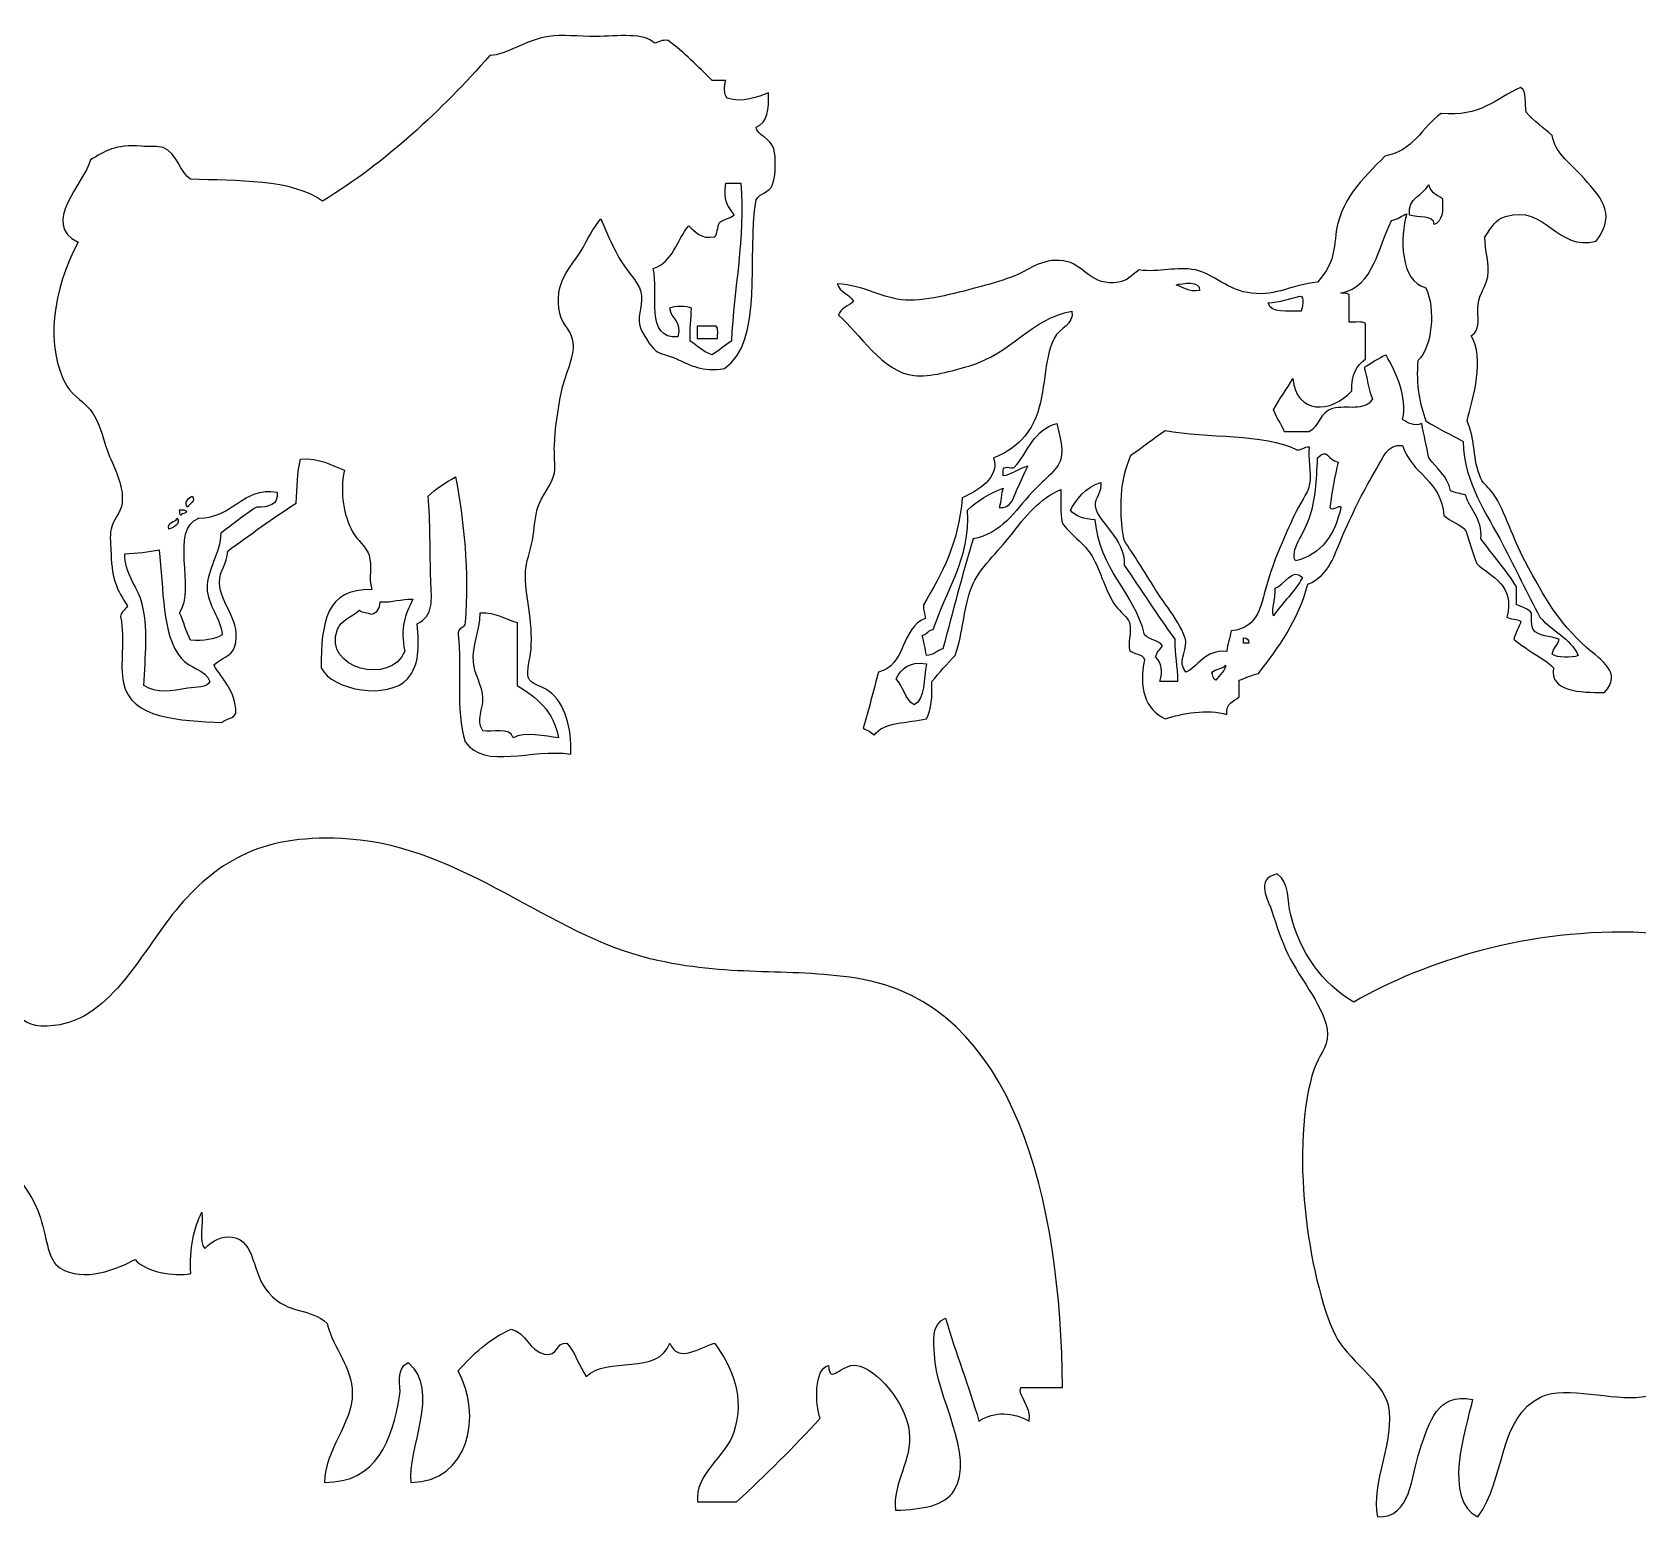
# Model space of a CAD drawing. Header units: centimetres. Extents: x -66 to 65, y -66 to 66.
# Drawn here: x 31.82 to 43.09, y 32.47 to 42.9 of the extents above; entities that cross this region are included whole.
import ezdxf

# ---------------------------------------------------------------- set-up
doc = ezdxf.new("R2010")
doc.units = ezdxf.units.CM
doc.header["$MEASUREMENT"] = 0
doc.layers.add('Layer 1', color=7, linetype='Continuous')

msp = doc.modelspace()

# ---------------------------------------------------------------- linework, layer by layer
at = {"layer": 'Layer 1'}
for points, knots in [([(36.6887, 42.55928), (36.67325, 42.52364), (36.67465, 42.4585), (36.6983, 42.43408), (36.6983, 42.43408), (36.80479, 42.39939), (36.91436, 42.44186), (36.98725, 42.4726), (36.98725, 42.4726), (36.99352, 42.35716), (36.98196, 42.25961), (36.90063, 42.2318), (36.90063, 42.2318), (36.90637, 42.17177), (37.00424, 42.15637), (37.02578, 42.07768), (37.02578, 42.07768), (37.04166, 42.01987), (37.03896, 41.88504), (37.01618, 41.82725), (37.01618, 41.82725), (36.99298, 41.76835), (36.93011, 41.7714), (36.90064, 41.72128), (36.90064, 41.72128), (36.83396, 41.31922), (36.95903, 40.72541), (36.67905, 40.53661), (36.67905, 40.53661), (36.5217, 40.51171), (36.44185, 40.55966), (36.34197, 40.60405), (36.34197, 40.60405), (36.28413, 40.62974), (36.22333, 40.64056), (36.19748, 40.66184), (36.19748, 40.66184), (36.16422, 40.68928), (36.09207, 40.79334), (36.08194, 40.84485), (36.08194, 40.84485), (36.06839, 40.91343), (36.11001, 40.99601), (36.09154, 41.07602), (36.09154, 41.07602), (36.07537, 41.14632), (35.98147, 41.23551), (35.93745, 41.31682), (35.93745, 41.31682), (35.88347, 41.41649), (35.84651, 41.50134), (35.8123, 41.58651), (35.8123, 41.58651), (35.7543, 41.52645), (35.71964, 41.4399), (35.66778, 41.35537), (35.66778, 41.35537), (35.59991, 41.24483), (35.47556, 41.13746), (35.52332, 40.92193), (35.52332, 40.92193), (35.54115, 40.84131), (35.61725, 40.7971), (35.61963, 40.70042), (35.61963, 40.70042), (35.62193, 40.60739), (35.55542, 40.48), (35.53295, 40.36331), (35.53295, 40.36331), (35.51017, 40.24486), (35.49017, 40.11492), (35.48485, 39.99731), (35.48485, 39.99731), (35.4821, 39.93688), (35.49342, 39.85629), (35.48485, 39.80467), (35.48485, 39.80467), (35.47051, 39.7191), (35.39852, 39.6528), (35.3692, 39.56387), (35.3692, 39.56387), (35.3492, 39.50312), (35.34515, 39.41226), (35.3307, 39.33273), (35.3307, 39.33273), (35.31689, 39.25658), (35.28517, 39.17292), (35.28255, 39.11119), (35.28255, 39.11119), (35.27572, 38.95032), (35.33806, 38.76948), (35.3211, 38.56218), (35.3211, 38.56218), (35.3161, 38.50101), (35.2884, 38.41335), (35.30181, 38.36956), (35.30181, 38.36956), (35.31784, 38.31723), (35.39158, 38.31466), (35.44627, 38.27323), (35.44627, 38.27323), (35.56253, 38.18523), (35.60587, 38.01833), (35.60039, 37.83019), (35.60039, 37.83019), (35.32289, 37.87438), (35.00031, 37.71724), (34.85876, 37.91687), (34.85876, 37.91687), (34.7897, 38.1419), (34.83648, 38.43826), (34.81061, 38.66813), (34.81061, 38.66813), (34.80389, 38.71983), (34.85831, 38.71036), (34.85876, 38.75481), (34.85876, 38.75481), (34.88789, 39.11041), (34.84984, 39.47625), (34.79134, 39.77576), (34.79134, 39.77576), (34.72162, 39.73636), (34.65439, 39.6944), (34.5987, 39.6409), (34.5987, 39.6409), (34.61746, 39.47387), (34.6096, 39.24154), (34.61799, 39.05339), (34.61799, 39.05339), (34.62434, 38.90988), (34.63934, 38.80026), (34.52166, 38.7452), (34.52166, 38.7452), (34.53751, 38.58148), (34.53769, 38.45297), (34.45422, 38.35991), (34.45422, 38.35991), (34.31886, 38.20902), (33.92886, 38.27556), (33.84742, 38.43693), (33.84742, 38.43693), (33.85044, 38.75417), (33.87957, 38.99361), (34.20381, 38.98597), (34.20381, 38.98597), (34.17841, 39.07413), (34.20826, 39.1489), (34.18455, 39.22677), (34.18455, 39.22677), (34.16624, 39.28678), (34.09949, 39.33319), (34.06895, 39.39049), (34.06895, 39.39049), (34.0095, 39.50199), (33.9773, 39.65785), (34.01116, 39.8239), (34.01116, 39.8239), (33.91565, 39.85681), (33.84236, 39.91195), (33.70292, 39.90095), (33.70292, 39.90095), (33.68138, 39.81014), (33.67961, 39.69958), (33.67403, 39.59276), (33.67403, 39.59276), (33.50806, 39.48589), (33.35015, 39.37088), (33.19246, 39.25565), (33.19246, 39.25565), (33.19214, 39.16059), (33.132, 39.12241), (33.13467, 39.03411), (33.13467, 39.03411), (33.13938, 38.8798), (33.29704, 38.76487), (33.24064, 38.58146), (33.24064, 38.58146), (33.2213, 38.51865), (33.14769, 38.50494), (33.09618, 38.45623), (33.09618, 38.45623), (33.15539, 38.35172), (33.24734, 38.27996), (33.25027, 38.11912), (33.25027, 38.11912), (33.23842, 38.07639), (33.17637, 38.08385), (33.15394, 38.0517), (33.15394, 38.0517), (32.85417, 38.06961), (32.51378, 38.07281), (32.46049, 38.33102), (32.46049, 38.33102), (32.43387, 38.45974), (32.47256, 38.62987), (32.4412, 38.79333), (32.4412, 38.79333), (32.44231, 38.83394), (32.47594, 38.84204), (32.4893, 38.8704), (32.4893, 38.8704), (32.41334, 38.98817), (32.38275, 39.04354), (32.37376, 39.2364), (32.37376, 39.2364), (32.37133, 39.28821), (32.36405, 39.36493), (32.37376, 39.40976), (32.37376, 39.40976), (32.3885, 39.47792), (32.44419, 39.52581), (32.45081, 39.59277), (32.45081, 39.59277), (32.46229, 39.70884), (32.40988, 39.81055), (32.36416, 39.92022), (32.36416, 39.92022), (32.32281, 40.01931), (32.30106, 40.13747), (32.24856, 40.2188), (32.24856, 40.2188), (32.19337, 40.30426), (32.1091, 40.33842), (32.06552, 40.41144), (32.06552, 40.41144), (31.90672, 40.67769), (31.96455, 41.09904), (32.14257, 41.42276), (32.14257, 41.42276), (31.87791, 41.55402), (32.18123, 41.83067), (32.22927, 42.00066), (32.22927, 42.00066), (32.33113, 42.06268), (32.40199, 42.11179), (32.58564, 42.09699), (32.58564, 42.09699), (32.63655, 42.09286), (32.70843, 42.0985), (32.73973, 42.08733), (32.73973, 42.08733), (32.83892, 42.05206), (32.85683, 41.91054), (32.93237, 41.86582), (32.93237, 41.86582), (33.24823, 41.8542), (33.65304, 41.86556), (33.85701, 41.71173), (33.85701, 41.71173), (34.31223, 41.98846), (34.6874, 42.34525), (35.03202, 42.73268), (35.03202, 42.73268), (35.15145, 42.73866), (35.2824, 42.84283), (35.44617, 42.86751), (35.44617, 42.86751), (35.53274, 42.88055), (35.66059, 42.86751), (35.77364, 42.86751), (35.77364, 42.86751), (35.93482, 42.86751), (36.11546, 42.8978), (36.18779, 42.81936), (36.18779, 42.81936), (36.22025, 42.82542), (36.23713, 42.84701), (36.28412, 42.83862), (36.28412, 42.83862), (36.39683, 42.75549), (36.4929, 42.65571), (36.59233, 42.5593), (36.59233, 42.5593), (36.62446, 42.55928), (36.65661, 42.55928), (36.6887, 42.55928)], [0, 0, 0, 0, 0.01428571, 0.01428571, 0.01428571, 0.01428571, 0.02857143, 0.02857143, 0.02857143, 0.02857143, 0.04285714, 0.04285714, 0.04285714, 0.04285714, 0.05714286, 0.05714286, 0.05714286, 0.05714286, 0.07142857, 0.07142857, 0.07142857, 0.07142857, 0.08571429, 0.08571429, 0.08571429, 0.08571429, 0.1, 0.1, 0.1, 0.1, 0.11428571, 0.11428571, 0.11428571, 0.11428571, 0.12857143, 0.12857143, 0.12857143, 0.12857143, 0.14285714, 0.14285714, 0.14285714, 0.14285714, 0.15714286, 0.15714286, 0.15714286, 0.15714286, 0.17142857, 0.17142857, 0.17142857, 0.17142857, 0.18571429, 0.18571429, 0.18571429, 0.18571429, 0.2, 0.2, 0.2, 0.2, 0.21428571, 0.21428571, 0.21428571, 0.21428571, 0.22857143, 0.22857143, 0.22857143, 0.22857143, 0.24285714, 0.24285714, 0.24285714, 0.24285714, 0.25714286, 0.25714286, 0.25714286, 0.25714286, 0.27142857, 0.27142857, 0.27142857, 0.27142857, 0.28571429, 0.28571429, 0.28571429, 0.28571429, 0.3, 0.3, 0.3, 0.3, 0.31428571, 0.31428571, 0.31428571, 0.31428571, 0.32857143, 0.32857143, 0.32857143, 0.32857143, 0.34285714, 0.34285714, 0.34285714, 0.34285714, 0.35714286, 0.35714286, 0.35714286, 0.35714286, 0.37142857, 0.37142857, 0.37142857, 0.37142857, 0.38571429, 0.38571429, 0.38571429, 0.38571429, 0.4, 0.4, 0.4, 0.4, 0.41428571, 0.41428571, 0.41428571, 0.41428571, 0.42857143, 0.42857143, 0.42857143, 0.42857143, 0.44285714, 0.44285714, 0.44285714, 0.44285714, 0.45714286, 0.45714286, 0.45714286, 0.45714286, 0.47142857, 0.47142857, 0.47142857, 0.47142857, 0.48571429, 0.48571429, 0.48571429, 0.48571429, 0.5, 0.5, 0.5, 0.5, 0.51428571, 0.51428571, 0.51428571, 0.51428571, 0.52857143, 0.52857143, 0.52857143, 0.52857143, 0.54285714, 0.54285714, 0.54285714, 0.54285714, 0.55714286, 0.55714286, 0.55714286, 0.55714286, 0.57142857, 0.57142857, 0.57142857, 0.57142857, 0.58571429, 0.58571429, 0.58571429, 0.58571429, 0.6, 0.6, 0.6, 0.6, 0.61428571, 0.61428571, 0.61428571, 0.61428571, 0.62857143, 0.62857143, 0.62857143, 0.62857143, 0.64285714, 0.64285714, 0.64285714, 0.64285714, 0.65714286, 0.65714286, 0.65714286, 0.65714286, 0.67142857, 0.67142857, 0.67142857, 0.67142857, 0.68571429, 0.68571429, 0.68571429, 0.68571429, 0.7, 0.7, 0.7, 0.7, 0.71428571, 0.71428571, 0.71428571, 0.71428571, 0.72857143, 0.72857143, 0.72857143, 0.72857143, 0.74285714, 0.74285714, 0.74285714, 0.74285714, 0.75714286, 0.75714286, 0.75714286, 0.75714286, 0.77142857, 0.77142857, 0.77142857, 0.77142857, 0.78571429, 0.78571429, 0.78571429, 0.78571429, 0.8, 0.8, 0.8, 0.8, 0.81428571, 0.81428571, 0.81428571, 0.81428571, 0.82857143, 0.82857143, 0.82857143, 0.82857143, 0.84285714, 0.84285714, 0.84285714, 0.84285714, 0.85714286, 0.85714286, 0.85714286, 0.85714286, 0.87142857, 0.87142857, 0.87142857, 0.87142857, 0.88571429, 0.88571429, 0.88571429, 0.88571429, 0.9, 0.9, 0.9, 0.9, 0.91428571, 0.91428571, 0.91428571, 0.91428571, 0.92857143, 0.92857143, 0.92857143, 0.92857143, 0.94285714, 0.94285714, 0.94285714, 0.94285714, 0.95714286, 0.95714286, 0.95714286, 0.95714286, 0.97142857, 0.97142857, 0.97142857, 0.97142857, 1, 1, 1, 1]), ([(42.79608, 41.43091), (42.51946, 41.35598), (42.44355, 41.69197), (42.16042, 41.60429), (42.16042, 41.60429), (42.08671, 41.58146), (42.06872, 41.53627), (42.01596, 41.4598), (42.01596, 41.4598), (42.01469, 41.36495), (42.04922, 41.27128), (42.0352, 41.18048), (42.0352, 41.18048), (42.02583, 41.11963), (41.9763, 41.06176), (41.96778, 40.98786), (41.96778, 40.98786), (41.95725, 40.89589), (41.99239, 40.80871), (41.91963, 40.76632), (41.91963, 40.76632), (42.01676, 40.60897), (41.93185, 40.33471), (41.89074, 40.16916), (41.89074, 40.16916), (41.95228, 40.02925), (41.92572, 39.90299), (41.98707, 39.76464), (41.98707, 39.76464), (42.00466, 39.7249), (42.0448, 39.70148), (42.07375, 39.6587), (42.07375, 39.6587), (42.16178, 39.52866), (42.20837, 39.34631), (42.29526, 39.18676), (42.29526, 39.18676), (42.44229, 38.91681), (42.52394, 38.76396), (42.72873, 38.57996), (42.72873, 38.57996), (42.82951, 38.48939), (42.98453, 38.40242), (42.85393, 38.26212), (42.85393, 38.26212), (42.68521, 38.26458), (42.46714, 38.26567), (42.49751, 38.4355), (42.49751, 38.4355), (42.41644, 38.51493), (42.30275, 38.56179), (42.21819, 38.63775), (42.21819, 38.63775), (42.2301, 38.6836), (42.25579, 38.71578), (42.26634, 38.76295), (42.26634, 38.76295), (42.24356, 38.78189), (42.19384, 38.77398), (42.17001, 38.79184), (42.17001, 38.79184), (42.2266, 39.01875), (42.06164, 39.07251), (41.95813, 39.16747), (41.95813, 39.16747), (41.93043, 39.24251), (41.90468, 39.31955), (41.88108, 39.39864), (41.88108, 39.39864), (41.84274, 39.44695), (41.77358, 39.46455), (41.72699, 39.50458), (41.72699, 39.50458), (41.71175, 39.7494), (41.49974, 39.79747), (41.43801, 39.99578), (41.43801, 39.99578), (41.32855, 40.01412), (41.2931, 39.89495), (41.25505, 39.83203), (41.25505, 39.83203), (41.16671, 39.68632), (41.09696, 39.5443), (41.02388, 39.37935), (41.02388, 39.37935), (40.95329, 39.22012), (40.92781, 39.08902), (40.77345, 39.02298), (40.77345, 39.02298), (40.70482, 38.76734), (40.56787, 38.58001), (40.42674, 38.39692), (40.42674, 38.39692), (40.37692, 38.38565), (40.33588, 38.3657), (40.29188, 38.34877), (40.29188, 38.34877), (40.29188, 38.31022), (40.29188, 38.2717), (40.29188, 38.23317), (40.29188, 38.23317), (40.25494, 38.19946), (40.19216, 38.19158), (40.20515, 38.10797), (40.20515, 38.10797), (40.06712, 38.15247), (39.88895, 38.11461), (39.77174, 38.07908), (39.77174, 38.07908), (39.63252, 38.13689), (39.58225, 38.30337), (39.62728, 38.49323), (39.62728, 38.49323), (39.61514, 38.53887), (39.54711, 38.5286), (39.52134, 38.56065), (39.52134, 38.56065), (39.50758, 38.61439), (39.53886, 38.68926), (39.52134, 38.75327), (39.52134, 38.75327), (39.51078, 38.79182), (39.45212, 38.83074), (39.42501, 38.86887), (39.42501, 38.86887), (39.35532, 38.96703), (39.31621, 39.11776), (39.26129, 39.21561), (39.26129, 39.21561), (39.20528, 39.31536), (39.09706, 39.37216), (39.04936, 39.45638), (39.04936, 39.45638), (39.0356, 39.5229), (39.04018, 39.60772), (39.03976, 39.68755), (39.03976, 39.68755), (38.89345, 39.62778), (38.79187, 39.50067), (38.68339, 39.3601), (38.68339, 39.3601), (38.60618, 39.25998), (38.46487, 39.13272), (38.4137, 39.00373), (38.4137, 39.00373), (38.3547, 38.8549), (38.35494, 38.68787), (38.2981, 38.52216), (38.2981, 38.52216), (38.23894, 38.4658), (38.18713, 38.40199), (38.13443, 38.33915), (38.13443, 38.33915), (38.13702, 38.23702), (38.13345, 38.14108), (38.09588, 38.07912), (38.09588, 38.07912), (37.96777, 38.04666), (37.79431, 38.05962), (37.72986, 37.96352), (37.72986, 37.96352), (37.70996, 37.98535), (37.68062, 37.99773), (37.65276, 38.01167), (37.65276, 38.01167), (37.68991, 38.14155), (37.72428, 38.27414), (37.75875, 38.40656), (37.75875, 38.40656), (37.95322, 38.44651), (37.91586, 38.71824), (38.08622, 38.78222), (38.08622, 38.78222), (38.08942, 38.82072), (38.06907, 38.83567), (38.07662, 38.87853), (38.07662, 38.87853), (38.20148, 39.09398), (38.32453, 39.31123), (38.34631, 39.62981), (38.34631, 39.62981), (38.45632, 39.67799), (38.61111, 39.7703), (38.56785, 39.9091), (38.56785, 39.9091), (38.70231, 39.95871), (38.81206, 40.06052), (38.86641, 40.19805), (38.86641, 40.19805), (38.9338, 40.36881), (38.91702, 40.59768), (38.99161, 40.74706), (38.99161, 40.74706), (39.03209, 40.82821), (39.13491, 40.84305), (39.11678, 40.93968), (39.11678, 40.93968), (38.826, 40.88785), (38.69958, 40.64485), (38.39444, 40.55442), (38.39444, 40.55442), (38.27847, 40.52002), (38.12192, 40.47489), (38.00913, 40.48698), (38.00913, 40.48698), (37.78696, 40.51082), (37.62347, 40.78778), (37.47946, 40.91079), (37.47946, 40.91079), (37.49486, 40.96275), (37.54989, 40.97516), (37.58537, 41.0071), (37.58537, 41.0071), (37.5587, 41.06068), (37.48803, 41.07028), (37.4698, 41.13233), (37.4698, 41.13233), (37.66313, 41.1205), (37.78714, 41.02565), (37.95137, 41.01673), (37.95137, 41.01673), (38.10644, 41.00832), (38.33827, 41.0747), (38.48109, 41.11306), (38.48109, 41.11306), (38.56192, 41.13476), (38.64479, 41.15942), (38.72186, 41.19011), (38.72186, 41.19011), (38.82645, 41.23178), (38.92009, 41.32616), (39.08788, 41.28644), (39.08788, 41.28644), (39.1975, 41.26051), (39.25515, 41.11208), (39.44425, 41.14195), (39.44425, 41.14195), (39.50775, 41.152), (39.52614, 41.18513), (39.58871, 41.22865), (39.58871, 41.22865), (39.73164, 41.20873), (39.85001, 41.25569), (39.98365, 41.22865), (39.98365, 41.22865), (40.10684, 41.20367), (40.21617, 41.08252), (40.37851, 41.0649), (40.37851, 41.0649), (40.56361, 41.04482), (40.65177, 41.12589), (40.84084, 41.14195), (40.84084, 41.14195), (40.91577, 41.23188), (40.95265, 41.29395), (40.96601, 41.45016), (40.96601, 41.45016), (40.98969, 41.72519), (41.16244, 41.86463), (41.31277, 42.02806), (41.31277, 42.02806), (41.51309, 42.05888), (41.57217, 42.23094), (41.70763, 42.32664), (41.70763, 42.32664), (41.98335, 42.29812), (42.0939, 42.4348), (42.26627, 42.50965), (42.26627, 42.50965), (42.31138, 42.48412), (42.295, 42.3971), (42.30479, 42.33627), (42.30479, 42.33627), (42.35678, 42.27269), (42.42719, 42.2275), (42.4878, 42.17252), (42.4878, 42.17252), (42.5064, 42.05052), (42.6012, 41.99226), (42.69007, 41.89323), (42.69007, 41.89323), (42.81269, 41.75666), (42.95178, 41.63133), (42.79608, 41.43091)], [0, 0, 0, 0, 0.01388889, 0.01388889, 0.01388889, 0.01388889, 0.02777778, 0.02777778, 0.02777778, 0.02777778, 0.04166667, 0.04166667, 0.04166667, 0.04166667, 0.05555556, 0.05555556, 0.05555556, 0.05555556, 0.06944444, 0.06944444, 0.06944444, 0.06944444, 0.08333333, 0.08333333, 0.08333333, 0.08333333, 0.09722222, 0.09722222, 0.09722222, 0.09722222, 0.11111111, 0.11111111, 0.11111111, 0.11111111, 0.125, 0.125, 0.125, 0.125, 0.13888889, 0.13888889, 0.13888889, 0.13888889, 0.15277778, 0.15277778, 0.15277778, 0.15277778, 0.16666667, 0.16666667, 0.16666667, 0.16666667, 0.18055556, 0.18055556, 0.18055556, 0.18055556, 0.19444444, 0.19444444, 0.19444444, 0.19444444, 0.20833333, 0.20833333, 0.20833333, 0.20833333, 0.22222222, 0.22222222, 0.22222222, 0.22222222, 0.23611111, 0.23611111, 0.23611111, 0.23611111, 0.25, 0.25, 0.25, 0.25, 0.26388889, 0.26388889, 0.26388889, 0.26388889, 0.27777778, 0.27777778, 0.27777778, 0.27777778, 0.29166667, 0.29166667, 0.29166667, 0.29166667, 0.30555556, 0.30555556, 0.30555556, 0.30555556, 0.31944444, 0.31944444, 0.31944444, 0.31944444, 0.33333333, 0.33333333, 0.33333333, 0.33333333, 0.34722222, 0.34722222, 0.34722222, 0.34722222, 0.36111111, 0.36111111, 0.36111111, 0.36111111, 0.375, 0.375, 0.375, 0.375, 0.38888889, 0.38888889, 0.38888889, 0.38888889, 0.40277778, 0.40277778, 0.40277778, 0.40277778, 0.41666667, 0.41666667, 0.41666667, 0.41666667, 0.43055556, 0.43055556, 0.43055556, 0.43055556, 0.44444444, 0.44444444, 0.44444444, 0.44444444, 0.45833333, 0.45833333, 0.45833333, 0.45833333, 0.47222222, 0.47222222, 0.47222222, 0.47222222, 0.48611111, 0.48611111, 0.48611111, 0.48611111, 0.5, 0.5, 0.5, 0.5, 0.51388889, 0.51388889, 0.51388889, 0.51388889, 0.52777778, 0.52777778, 0.52777778, 0.52777778, 0.54166667, 0.54166667, 0.54166667, 0.54166667, 0.55555556, 0.55555556, 0.55555556, 0.55555556, 0.56944444, 0.56944444, 0.56944444, 0.56944444, 0.58333333, 0.58333333, 0.58333333, 0.58333333, 0.59722222, 0.59722222, 0.59722222, 0.59722222, 0.61111111, 0.61111111, 0.61111111, 0.61111111, 0.625, 0.625, 0.625, 0.625, 0.63888889, 0.63888889, 0.63888889, 0.63888889, 0.65277778, 0.65277778, 0.65277778, 0.65277778, 0.66666667, 0.66666667, 0.66666667, 0.66666667, 0.68055556, 0.68055556, 0.68055556, 0.68055556, 0.69444444, 0.69444444, 0.69444444, 0.69444444, 0.70833333, 0.70833333, 0.70833333, 0.70833333, 0.72222222, 0.72222222, 0.72222222, 0.72222222, 0.73611111, 0.73611111, 0.73611111, 0.73611111, 0.75, 0.75, 0.75, 0.75, 0.76388889, 0.76388889, 0.76388889, 0.76388889, 0.77777778, 0.77777778, 0.77777778, 0.77777778, 0.79166667, 0.79166667, 0.79166667, 0.79166667, 0.80555556, 0.80555556, 0.80555556, 0.80555556, 0.81944444, 0.81944444, 0.81944444, 0.81944444, 0.83333333, 0.83333333, 0.83333333, 0.83333333, 0.84722222, 0.84722222, 0.84722222, 0.84722222, 0.86111111, 0.86111111, 0.86111111, 0.86111111, 0.875, 0.875, 0.875, 0.875, 0.88888889, 0.88888889, 0.88888889, 0.88888889, 0.90277778, 0.90277778, 0.90277778, 0.90277778, 0.91666667, 0.91666667, 0.91666667, 0.91666667, 0.93055556, 0.93055556, 0.93055556, 0.93055556, 0.94444444, 0.94444444, 0.94444444, 0.94444444, 0.95833333, 0.95833333, 0.95833333, 0.95833333, 0.97222222, 0.97222222, 0.97222222, 0.97222222, 1, 1, 1, 1]), ([(36.74649, 41.61538), (36.72011, 41.58718), (36.66579, 41.58691), (36.64055, 41.55759), (36.64055, 41.55759), (36.62912, 41.52727), (36.62973, 41.48494), (36.61166, 41.46128), (36.61166, 41.46128), (36.50599, 41.44228), (36.47614, 41.49914), (36.42865, 41.53833), (36.42865, 41.53833), (36.34419, 41.43977), (36.31797, 41.28295), (36.17825, 41.23975), (36.17825, 41.23975), (36.22135, 41.06454), (36.11681, 40.7417), (36.35163, 40.75816), (36.35163, 40.75816), (36.38237, 40.87561), (36.30072, 40.88064), (36.29379, 40.96043), (36.29379, 40.96043), (36.32652, 40.97588), (36.41513, 40.97588), (36.44794, 40.96043), (36.44794, 40.96043), (36.44376, 40.88431), (36.43326, 40.81454), (36.43828, 40.72929), (36.43828, 40.72929), (36.48749, 40.69505), (36.53041, 40.65444), (36.5924, 40.63298), (36.5924, 40.63298), (36.64013, 40.66224), (36.67945, 40.7), (36.72721, 40.72929), (36.72721, 40.72929), (36.74457, 41.10058), (36.82447, 41.4493), (36.79465, 41.83692), (36.79465, 41.83692), (36.7593, 41.83692), (36.72403, 41.83692), (36.68871, 41.83692), (36.68871, 41.83692), (36.67124, 41.70854), (36.69971, 41.68263), (36.74649, 41.61538)], [0, 0, 0, 0, 0.07142857, 0.07142857, 0.07142857, 0.07142857, 0.14285714, 0.14285714, 0.14285714, 0.14285714, 0.21428571, 0.21428571, 0.21428571, 0.21428571, 0.28571429, 0.28571429, 0.28571429, 0.28571429, 0.35714286, 0.35714286, 0.35714286, 0.35714286, 0.42857143, 0.42857143, 0.42857143, 0.42857143, 0.5, 0.5, 0.5, 0.5, 0.57142857, 0.57142857, 0.57142857, 0.57142857, 0.64285714, 0.64285714, 0.64285714, 0.64285714, 0.71428571, 0.71428571, 0.71428571, 0.71428571, 0.78571429, 0.78571429, 0.78571429, 0.78571429, 0.85714286, 0.85714286, 0.85714286, 0.85714286, 1, 1, 1, 1]), ([(41.4862, 41.61392), (41.54293, 41.59037), (41.65609, 41.62331), (41.65956, 41.5465), (41.65956, 41.5465), (41.7174, 41.56894), (41.72285, 41.64373), (41.7174, 41.72949), (41.7174, 41.72949), (41.68004, 41.7564), (41.63178, 41.77235), (41.62101, 41.82582), (41.62101, 41.82582), (41.58238, 41.74886), (41.47321, 41.74246), (41.4862, 41.61392)], [0, 0, 0, 0, 0.2, 0.2, 0.2, 0.2, 0.4, 0.4, 0.4, 0.4, 0.6, 0.6, 0.6, 0.6, 1, 1, 1, 1]), ([(41.36095, 41.57537), (41.26266, 41.38476), (41.24056, 41.11791), (41.00461, 41.06491), (41.00461, 41.06491), (41.02832, 41.06618), (41.05102, 41.06637), (41.0624, 41.05528), (41.0624, 41.05528), (41.0624, 40.99107), (41.0624, 40.92688), (41.0624, 40.86266), (41.0624, 40.86266), (41.10063, 40.85909), (41.15474, 40.87147), (41.17805, 40.85303), (41.17805, 40.85303), (41.17805, 40.76955), (41.17805, 40.6861), (41.17805, 40.60263), (41.17805, 40.60263), (41.1154, 40.55924), (41.07492, 40.49383), (41.08166, 40.38109), (41.08166, 40.38109), (40.93857, 40.22009), (40.68743, 40.21231), (40.66753, 40.46774), (40.66753, 40.46774), (40.62665, 40.38985), (40.57135, 40.32637), (40.53265, 40.24623), (40.53265, 40.24623), (40.55286, 40.1894), (40.58758, 40.14704), (40.6097, 40.09214), (40.6097, 40.09214), (40.66754, 40.09214), (40.72532, 40.09214), (40.78308, 40.09214), (40.78308, 40.09214), (40.84753, 40.13032), (40.85981, 40.232), (40.9468, 40.25586), (40.9468, 40.25586), (41.04782, 40.28356), (41.17003, 40.22903), (41.22615, 40.32328), (41.22615, 40.32328), (41.19715, 40.38742), (41.19117, 40.47452), (41.16831, 40.54479), (41.16831, 40.54479), (41.22226, 40.5712), (41.26459, 40.60911), (41.32243, 40.63149), (41.32243, 40.63149), (41.38993, 40.51079), (41.47293, 40.34254), (41.438, 40.17879), (41.438, 40.17879), (41.47557, 40.15585), (41.51666, 40.12783), (41.57283, 40.1499), (41.57283, 40.1499), (41.58572, 40.06648), (41.60895, 39.99337), (41.62098, 39.9091), (41.62098, 39.9091), (41.67665, 39.83634), (41.75192, 39.78321), (41.77507, 39.67796), (41.77507, 39.67796), (41.80619, 39.6641), (41.84653, 39.65949), (41.88106, 39.64904), (41.88106, 39.64904), (41.90876, 39.53874), (41.99846, 39.49032), (41.987, 39.34085), (41.987, 39.34085), (42.07056, 39.22859), (42.16342, 39.12551), (42.23745, 39.00374), (42.23745, 39.00374), (42.23745, 38.96199), (42.23745, 38.92026), (42.23745, 38.87854), (42.23745, 38.87854), (42.27753, 38.86409), (42.31923, 38.85121), (42.34339, 38.82075), (42.34339, 38.82075), (42.34318, 38.77887), (42.34016, 38.7341), (42.35299, 38.70518), (42.35299, 38.70518), (42.38895, 38.65763), (42.47414, 38.65938), (42.53595, 38.63776), (42.53595, 38.63776), (42.53, 38.59238), (42.49229, 38.5787), (42.48785, 38.53182), (42.48785, 38.53182), (42.52039, 38.50436), (42.62567, 38.50578), (42.67081, 38.52219), (42.67081, 38.52219), (42.61509, 38.64623), (42.48465, 38.69555), (42.40115, 38.79188), (42.40115, 38.79188), (42.31098, 38.96169), (42.23031, 39.12965), (42.14114, 39.30234), (42.14114, 39.30234), (42.02853, 39.52033), (41.87288, 39.72157), (41.86179, 40.02471), (41.86179, 40.02471), (41.77617, 40.0739), (41.68349, 40.11612), (41.60173, 40.16917), (41.60173, 40.16917), (41.55691, 40.28487), (41.53236, 40.42082), (41.54392, 40.59295), (41.54392, 40.59295), (41.64769, 40.68505), (41.66867, 40.95442), (41.60173, 41.10344), (41.60173, 41.10344), (41.41829, 41.14739), (41.41917, 41.45978), (41.46692, 41.62356), (41.46692, 41.62356), (41.43032, 41.60876), (41.40299, 41.58476), (41.36095, 41.57537)], [0, 0, 0, 0, 0.02777778, 0.02777778, 0.02777778, 0.02777778, 0.05555556, 0.05555556, 0.05555556, 0.05555556, 0.08333333, 0.08333333, 0.08333333, 0.08333333, 0.11111111, 0.11111111, 0.11111111, 0.11111111, 0.13888889, 0.13888889, 0.13888889, 0.13888889, 0.16666667, 0.16666667, 0.16666667, 0.16666667, 0.19444444, 0.19444444, 0.19444444, 0.19444444, 0.22222222, 0.22222222, 0.22222222, 0.22222222, 0.25, 0.25, 0.25, 0.25, 0.27777778, 0.27777778, 0.27777778, 0.27777778, 0.30555556, 0.30555556, 0.30555556, 0.30555556, 0.33333333, 0.33333333, 0.33333333, 0.33333333, 0.36111111, 0.36111111, 0.36111111, 0.36111111, 0.38888889, 0.38888889, 0.38888889, 0.38888889, 0.41666667, 0.41666667, 0.41666667, 0.41666667, 0.44444444, 0.44444444, 0.44444444, 0.44444444, 0.47222222, 0.47222222, 0.47222222, 0.47222222, 0.5, 0.5, 0.5, 0.5, 0.52777778, 0.52777778, 0.52777778, 0.52777778, 0.55555556, 0.55555556, 0.55555556, 0.55555556, 0.58333333, 0.58333333, 0.58333333, 0.58333333, 0.61111111, 0.61111111, 0.61111111, 0.61111111, 0.63888889, 0.63888889, 0.63888889, 0.63888889, 0.66666667, 0.66666667, 0.66666667, 0.66666667, 0.69444444, 0.69444444, 0.69444444, 0.69444444, 0.72222222, 0.72222222, 0.72222222, 0.72222222, 0.75, 0.75, 0.75, 0.75, 0.77777778, 0.77777778, 0.77777778, 0.77777778, 0.80555556, 0.80555556, 0.80555556, 0.80555556, 0.83333333, 0.83333333, 0.83333333, 0.83333333, 0.86111111, 0.86111111, 0.86111111, 0.86111111, 0.88888889, 0.88888889, 0.88888889, 0.88888889, 0.91666667, 0.91666667, 0.91666667, 0.91666667, 0.94444444, 0.94444444, 0.94444444, 0.94444444, 1, 1, 1, 1]), ([(40.01258, 41.08417), (40.02234, 41.15516), (39.89145, 41.13616), (39.84883, 41.12272), (39.84883, 41.12272), (39.90124, 41.10769), (39.93249, 41.07153), (40.01258, 41.08417)], [0, 0, 0, 0, 0.33333333, 0.33333333, 0.33333333, 0.33333333, 1, 1, 1, 1]), ([(40.71566, 41.04565), (40.64716, 41.02427), (40.57591, 41.00564), (40.49412, 40.99752), (40.49412, 40.99752), (40.51346, 40.92055), (40.63176, 40.94246), (40.72531, 40.93971), (40.72531, 40.93971), (40.73421, 40.95564), (40.75291, 41.04573), (40.71566, 41.04565)], [0, 0, 0, 0, 0.25, 0.25, 0.25, 0.25, 0.5, 0.5, 0.5, 0.5, 1, 1, 1, 1]), ([(36.48645, 40.83523), (36.5314, 40.83523), (36.57633, 40.83523), (36.62128, 40.83523), (36.62128, 40.83523), (36.63745, 40.81925), (36.62893, 40.77866), (36.63088, 40.74853), (36.63088, 40.74853), (36.58275, 40.74853), (36.53457, 40.74853), (36.48644, 40.74853), (36.48644, 40.74853), (36.48645, 40.77744), (36.48645, 40.80633), (36.48645, 40.83523)], [0, 0, 0, 0, 0.2, 0.2, 0.2, 0.2, 0.4, 0.4, 0.4, 0.4, 0.6, 0.6, 0.6, 0.6, 1, 1, 1, 1]), ([(38.83751, 39.66833), (38.90204, 39.7394), (39.02171, 39.82732), (39.03978, 39.8995), (39.03978, 39.8995), (39.06034, 39.98163), (39.02565, 40.07307), (39.01089, 40.1499), (39.01089, 40.1499), (38.84801, 40.11045), (38.80896, 39.94733), (38.71231, 39.84171), (38.71231, 39.84171), (38.68818, 39.83377), (38.62936, 39.86044), (38.63526, 39.82242), (38.63526, 39.82242), (38.63526, 39.80956), (38.63526, 39.79673), (38.63526, 39.7839), (38.63526, 39.7839), (38.67794, 39.78308), (38.74808, 39.83785), (38.80862, 39.85132), (38.80862, 39.85132), (38.78208, 39.80301), (38.7584, 39.74382), (38.7316, 39.68757), (38.7316, 39.68757), (38.70818, 39.63833), (38.69212, 39.54612), (38.6064, 39.56237), (38.6064, 39.56237), (38.62434, 39.59899), (38.6173, 39.66061), (38.63529, 39.6972), (38.63529, 39.6972), (38.53726, 39.6604), (38.45326, 39.60954), (38.38486, 39.54313), (38.38486, 39.54313), (38.40682, 39.19938), (38.22931, 38.97361), (38.14409, 38.70517), (38.14409, 38.70517), (38.10776, 38.70292), (38.10326, 38.6689), (38.06702, 38.66662), (38.06702, 38.66662), (38.07774, 38.61955), (38.08803, 38.57206), (38.09594, 38.52216), (38.09594, 38.52216), (38.14685, 38.52581), (38.17119, 38.55608), (38.21151, 38.57031), (38.21151, 38.57031), (38.2817, 38.82754), (38.34677, 39.09), (38.42341, 39.34083), (38.42341, 39.34083), (38.62333, 39.37896), (38.71573, 39.53422), (38.83751, 39.66833)], [0, 0, 0, 0, 0.05882353, 0.05882353, 0.05882353, 0.05882353, 0.11764706, 0.11764706, 0.11764706, 0.11764706, 0.17647059, 0.17647059, 0.17647059, 0.17647059, 0.23529412, 0.23529412, 0.23529412, 0.23529412, 0.29411765, 0.29411765, 0.29411765, 0.29411765, 0.35294118, 0.35294118, 0.35294118, 0.35294118, 0.41176471, 0.41176471, 0.41176471, 0.41176471, 0.47058824, 0.47058824, 0.47058824, 0.47058824, 0.52941176, 0.52941176, 0.52941176, 0.52941176, 0.58823529, 0.58823529, 0.58823529, 0.58823529, 0.64705882, 0.64705882, 0.64705882, 0.64705882, 0.70588235, 0.70588235, 0.70588235, 0.70588235, 0.76470588, 0.76470588, 0.76470588, 0.76470588, 0.82352941, 0.82352941, 0.82352941, 0.82352941, 0.88235294, 0.88235294, 0.88235294, 0.88235294, 1, 1, 1, 1]), ([(40.69637, 39.96689), (40.45975, 40.08339), (40.0682, 40.04494), (39.77178, 40.10175), (39.77178, 40.10175), (39.68979, 40.04568), (39.61134, 39.98607), (39.53098, 39.92837), (39.53098, 39.92837), (39.45737, 39.75478), (39.44398, 39.5561), (39.4828, 39.33121), (39.4828, 39.33121), (39.55268, 39.22792), (39.62443, 39.1147), (39.70439, 38.9845), (39.70439, 38.9845), (39.75442, 38.90296), (39.90976, 38.70846), (39.91627, 38.6185), (39.91627, 38.6185), (39.92161, 38.54373), (39.85544, 38.47883), (39.91627, 38.4066), (39.91627, 38.4066), (39.99654, 38.43234), (40.04814, 38.57001), (40.2052, 38.55109), (40.2052, 38.55109), (40.20856, 38.60551), (40.22608, 38.64581), (40.23409, 38.69555), (40.23409, 38.69555), (40.43263, 38.71463), (40.44089, 38.87748), (40.49415, 39.05192), (40.49415, 39.05192), (40.54469, 39.21731), (40.60533, 39.3504), (40.67716, 39.5046), (40.67716, 39.5046), (40.71402, 39.58368), (40.77294, 39.66441), (40.7831, 39.71648), (40.7831, 39.71648), (40.80234, 39.81509), (40.7682, 39.90492), (40.7831, 39.98617), (40.7831, 39.98617), (40.74476, 39.98917), (40.73471, 39.96393), (40.69637, 39.96689)], [0, 0, 0, 0, 0.07142857, 0.07142857, 0.07142857, 0.07142857, 0.14285714, 0.14285714, 0.14285714, 0.14285714, 0.21428571, 0.21428571, 0.21428571, 0.21428571, 0.28571429, 0.28571429, 0.28571429, 0.28571429, 0.35714286, 0.35714286, 0.35714286, 0.35714286, 0.42857143, 0.42857143, 0.42857143, 0.42857143, 0.5, 0.5, 0.5, 0.5, 0.57142857, 0.57142857, 0.57142857, 0.57142857, 0.64285714, 0.64285714, 0.64285714, 0.64285714, 0.71428571, 0.71428571, 0.71428571, 0.71428571, 0.78571429, 0.78571429, 0.78571429, 0.78571429, 0.85714286, 0.85714286, 0.85714286, 0.85714286, 1, 1, 1, 1]), ([(40.84089, 39.90913), (40.8343, 39.74339), (40.82882, 39.62494), (40.78308, 39.48535), (40.78308, 39.48535), (40.74696, 39.37505), (40.64237, 39.25868), (40.68675, 39.18677), (40.68675, 39.18677), (40.87175, 39.23291), (40.96321, 39.37261), (41.00462, 39.5624), (41.00462, 39.5624), (40.99861, 39.58611), (40.94011, 39.53208), (40.9276, 39.5624), (40.9276, 39.5624), (40.94178, 39.67339), (40.96112, 39.77925), (40.98539, 39.88024), (40.98539, 39.88024), (40.90746, 39.89259), (40.91478, 39.98605), (40.84089, 39.90913)], [0, 0, 0, 0, 0.14285714, 0.14285714, 0.14285714, 0.14285714, 0.28571429, 0.28571429, 0.28571429, 0.28571429, 0.42857143, 0.42857143, 0.42857143, 0.42857143, 0.57142857, 0.57142857, 0.57142857, 0.57142857, 0.71428571, 0.71428571, 0.71428571, 0.71428571, 1, 1, 1, 1]), ([(32.99017, 39.4868), (32.78104, 39.40928), (32.97183, 38.99126), (32.85534, 38.82222), (32.85534, 38.82222), (32.88283, 38.75983), (32.90217, 38.68929), (32.93239, 38.6296), (32.93239, 38.6296), (33.02632, 38.62235), (33.09924, 38.63611), (33.15393, 38.66812), (33.15393, 38.66812), (33.14221, 38.7879), (33.05072, 38.87833), (33.04794, 38.99559), (33.04794, 38.99559), (33.04506, 39.12055), (33.14136, 39.24165), (33.14427, 39.38088), (33.14427, 39.38088), (33.2287, 39.44094), (33.30572, 39.50844), (33.3947, 39.56387), (33.3947, 39.56387), (33.47815, 39.56392), (33.54943, 39.57609), (33.53919, 39.66984), (33.53919, 39.66984), (33.29505, 39.70776), (33.22938, 39.48577), (32.99017, 39.4868)], [0, 0, 0, 0, 0.11111111, 0.11111111, 0.11111111, 0.11111111, 0.22222222, 0.22222222, 0.22222222, 0.22222222, 0.33333333, 0.33333333, 0.33333333, 0.33333333, 0.44444444, 0.44444444, 0.44444444, 0.44444444, 0.55555556, 0.55555556, 0.55555556, 0.55555556, 0.66666667, 0.66666667, 0.66666667, 0.66666667, 0.77777778, 0.77777778, 0.77777778, 0.77777778, 1, 1, 1, 1]), ([(39.1072, 39.54316), (39.14054, 39.49625), (39.20565, 39.48106), (39.28053, 39.47572), (39.28053, 39.47572), (39.30995, 39.11988), (39.55199, 38.97661), (39.62729, 38.66665), (39.62729, 38.66665), (39.65981, 38.63178), (39.72728, 38.63183), (39.75249, 38.5896), (39.75249, 38.5896), (39.73437, 38.566), (39.71264, 38.54597), (39.70436, 38.51255), (39.70436, 38.51255), (39.7491, 38.46371), (39.75654, 38.41812), (39.73323, 38.33914), (39.73323, 38.33914), (39.77495, 38.33914), (39.81671, 38.33914), (39.85843, 38.33914), (39.85843, 38.33914), (39.85983, 38.44651), (39.83525, 38.52787), (39.83914, 38.63775), (39.83914, 38.63775), (39.71524, 38.80597), (39.60228, 38.98515), (39.48275, 39.15787), (39.48275, 39.15787), (39.49635, 39.34014), (39.29164, 39.4636), (39.28048, 39.572), (39.28048, 39.572), (39.27511, 39.62526), (39.33194, 39.6768), (39.319, 39.73575), (39.319, 39.73575), (39.2142, 39.71159), (39.1407, 39.60677), (39.1072, 39.54316)], [0, 0, 0, 0, 0.08333333, 0.08333333, 0.08333333, 0.08333333, 0.16666667, 0.16666667, 0.16666667, 0.16666667, 0.25, 0.25, 0.25, 0.25, 0.33333333, 0.33333333, 0.33333333, 0.33333333, 0.41666667, 0.41666667, 0.41666667, 0.41666667, 0.5, 0.5, 0.5, 0.5, 0.58333333, 0.58333333, 0.58333333, 0.58333333, 0.66666667, 0.66666667, 0.66666667, 0.66666667, 0.75, 0.75, 0.75, 0.75, 0.83333333, 0.83333333, 0.83333333, 0.83333333, 1, 1, 1, 1]), ([(32.91312, 39.56385), (32.92053, 39.58589), (32.97577, 39.6096), (32.94207, 39.6409), (32.94207, 39.6409), (32.92005, 39.63344), (32.88037, 39.59414), (32.91312, 39.56385)], [0, 0, 0, 0, 0.33333333, 0.33333333, 0.33333333, 0.33333333, 1, 1, 1, 1]), ([(32.77829, 39.40976), (32.80893, 39.41804), (32.86785, 39.44818), (32.83608, 39.48681), (32.83608, 39.48681), (32.82525, 39.4527), (32.76636, 39.46662), (32.77829, 39.40976)], [0, 0, 0, 0, 0.33333333, 0.33333333, 0.33333333, 0.33333333, 1, 1, 1, 1]), ([(32.86497, 39.50606), (32.86767, 39.52588), (32.90082, 39.51511), (32.90352, 39.53495), (32.90352, 39.53495), (32.89233, 39.54305), (32.8777, 39.54762), (32.85537, 39.54458), (32.85537, 39.54458), (32.857, 39.53019), (32.85192, 39.50905), (32.86497, 39.50606)], [0, 0, 0, 0, 0.25, 0.25, 0.25, 0.25, 0.5, 0.5, 0.5, 0.5, 1, 1, 1, 1]), ([(32.47005, 39.2364), (32.46478, 39.11152), (32.56242, 38.98991), (32.58565, 38.90895), (32.58565, 38.90895), (32.63949, 38.72133), (32.6115, 38.51252), (32.60494, 38.31179), (32.60494, 38.31179), (32.6926, 38.25168), (32.79965, 38.27522), (32.91313, 38.29253), (32.91313, 38.29253), (32.97099, 38.30137), (33.0468, 38.29401), (33.06722, 38.34068), (33.06722, 38.34068), (33.03724, 38.425), (32.92397, 38.43151), (32.86495, 38.50443), (32.86495, 38.50443), (32.72549, 38.67683), (32.74642, 38.98327), (32.71086, 39.26532), (32.71086, 39.26532), (32.63856, 39.24775), (32.55398, 39.24238), (32.47005, 39.2364)], [0, 0, 0, 0, 0.125, 0.125, 0.125, 0.125, 0.25, 0.25, 0.25, 0.25, 0.375, 0.375, 0.375, 0.375, 0.5, 0.5, 0.5, 0.5, 0.625, 0.625, 0.625, 0.625, 0.75, 0.75, 0.75, 0.75, 1, 1, 1, 1]), ([(40.54233, 38.99415), (40.55191, 38.9234), (40.51235, 38.85093), (40.53267, 38.80153), (40.53267, 38.80153), (40.59474, 38.89683), (40.68145, 38.9674), (40.73494, 39.07119), (40.73494, 39.07119), (40.66568, 39.14353), (40.60731, 39.01571), (40.54233, 38.99415)], [0, 0, 0, 0, 0.25, 0.25, 0.25, 0.25, 0.5, 0.5, 0.5, 0.5, 1, 1, 1, 1]), ([(34.26155, 38.89927), (34.26052, 38.85212), (34.24078, 38.82376), (34.20376, 38.81259), (34.20376, 38.81259), (34.17571, 38.82309), (34.13574, 38.82164), (34.11708, 38.84148), (34.11708, 38.84148), (34.06136, 38.79327), (33.98598, 38.76803), (33.96299, 38.70665), (33.96299, 38.70665), (33.85798, 38.42693), (34.34018, 38.31134), (34.4349, 38.55256), (34.4349, 38.55256), (34.40162, 38.72216), (34.43546, 38.80444), (34.49274, 38.91856), (34.49274, 38.91856), (34.40736, 38.92038), (34.3501, 38.89419), (34.26155, 38.89927)], [0, 0, 0, 0, 0.14285714, 0.14285714, 0.14285714, 0.14285714, 0.28571429, 0.28571429, 0.28571429, 0.28571429, 0.42857143, 0.42857143, 0.42857143, 0.42857143, 0.57142857, 0.57142857, 0.57142857, 0.57142857, 0.71428571, 0.71428571, 0.71428571, 0.71428571, 1, 1, 1, 1]), ([(34.91652, 38.47549), (34.92332, 38.38712), (34.9811, 38.31089), (34.98391, 38.22506), (34.98391, 38.22506), (34.9864, 38.14905), (34.93337, 38.06821), (34.98391, 37.99392), (34.98391, 37.99392), (35.04545, 37.98283), (35.1756, 38.02205), (35.19579, 37.94577), (35.19579, 37.94577), (35.27503, 37.9903), (35.42473, 37.95416), (35.51366, 37.94577), (35.51366, 37.94577), (35.4813, 38.13172), (35.36049, 38.22922), (35.22473, 38.31177), (35.22473, 38.31177), (35.22473, 38.45946), (35.22473, 38.60715), (35.22473, 38.75481), (35.22473, 38.75481), (35.13564, 38.77492), (35.0791, 38.82754), (34.96467, 38.82223), (34.96467, 38.82223), (34.96245, 38.68972), (34.90726, 38.59465), (34.91652, 38.47549)], [0, 0, 0, 0, 0.11111111, 0.11111111, 0.11111111, 0.11111111, 0.22222222, 0.22222222, 0.22222222, 0.22222222, 0.33333333, 0.33333333, 0.33333333, 0.33333333, 0.44444444, 0.44444444, 0.44444444, 0.44444444, 0.55555556, 0.55555556, 0.55555556, 0.55555556, 0.66666667, 0.66666667, 0.66666667, 0.66666667, 0.77777778, 0.77777778, 0.77777778, 0.77777778, 1, 1, 1, 1]), ([(40.32079, 38.60886), (40.33362, 38.60886), (40.34648, 38.60886), (40.35929, 38.60886), (40.35929, 38.60886), (40.35815, 38.63339), (40.34532, 38.64622), (40.32079, 38.64741), (40.32079, 38.64741), (40.32079, 38.63455), (40.32079, 38.62172), (40.32079, 38.60886)], [0, 0, 0, 0, 0.25, 0.25, 0.25, 0.25, 0.5, 0.5, 0.5, 0.5, 1, 1, 1, 1]), ([(37.88398, 38.35843), (37.93444, 38.30617), (37.94552, 38.2145), (38.00915, 38.17544), (38.00915, 38.17544), (38.08958, 38.22023), (38.07686, 38.35821), (38.09588, 38.46439), (38.09588, 38.46439), (37.97084, 38.48348), (37.91986, 38.42852), (37.88398, 38.35843)], [0, 0, 0, 0, 0.25, 0.25, 0.25, 0.25, 0.5, 0.5, 0.5, 0.5, 1, 1, 1, 1]), ([(40.09923, 38.40662), (40.10669, 38.38519), (40.10481, 38.35439), (40.12812, 38.34883), (40.12812, 38.34883), (40.14595, 38.38262), (40.20279, 38.42797), (40.19556, 38.45477), (40.19556, 38.45477), (40.17392, 38.42828), (40.12746, 38.42659), (40.09923, 38.40662)], [0, 0, 0, 0, 0.25, 0.25, 0.25, 0.25, 0.5, 0.5, 0.5, 0.5, 1, 1, 1, 1]), ([(39.05114, 33.38437), (38.9534, 33.38437), (38.85572, 33.38437), (38.75798, 33.38437), (38.75798, 33.38437), (38.72975, 33.33569), (38.8364, 33.25491), (38.81661, 33.14979), (38.81661, 33.14979), (38.70443, 33.21258), (38.57523, 33.22199), (38.46479, 33.14979), (38.46479, 33.14979), (38.3924, 33.39667), (38.30257, 33.62609), (38.23021, 33.87295), (38.23021, 33.87295), (38.1239, 33.82728), (38.14933, 33.70436), (38.15205, 33.61887), (38.15205, 33.61887), (38.16152, 33.32214), (38.44423, 32.90881), (38.28889, 32.6611), (38.28889, 32.6611), (38.22407, 32.55775), (38.07651, 32.5296), (37.87839, 32.52431), (37.87839, 32.52431), (37.85656, 32.71444), (37.99848, 32.87446), (37.9761, 33.07157), (37.9761, 33.07157), (37.95231, 33.28173), (37.74213, 33.52229), (37.60473, 33.54068), (37.60473, 33.54068), (37.49734, 33.55507), (37.41725, 33.39648), (37.40931, 33.54068), (37.40931, 33.54068), (37.30485, 33.51451), (37.31536, 33.27017), (37.35065, 33.16934), (37.35065, 33.16934), (37.16335, 32.96572), (36.96785, 32.77019), (36.76425, 32.58294), (36.76425, 32.58294), (36.6731, 32.58294), (36.58182, 32.58294), (36.49062, 32.58294), (36.49062, 32.58294), (36.46443, 32.77077), (36.69223, 32.90832), (36.74475, 33.07155), (36.74475, 33.07155), (36.82132, 33.3097), (36.73716, 33.52891), (36.60785, 33.69703), (36.60785, 33.69703), (36.50956, 33.66562), (36.34927, 33.55151), (36.29519, 33.69703), (36.29519, 33.69703), (36.21751, 33.47007), (35.84876, 33.60771), (35.70877, 33.46248), (35.70877, 33.46248), (35.65845, 33.5359), (35.63119, 33.63247), (35.57195, 33.69703), (35.57195, 33.69703), (35.49003, 33.70079), (35.51149, 33.60107), (35.41561, 33.61885), (35.41561, 33.61885), (35.30398, 33.64404), (35.29263, 33.76958), (35.181, 33.79477), (35.181, 33.79477), (35.02709, 33.7272), (34.91369, 33.61903), (34.80968, 33.50156), (34.80968, 33.50156), (34.98161, 33.19279), (34.88673, 32.72046), (34.47739, 32.71977), (34.47739, 32.71977), (34.44688, 32.9384), (34.69273, 33.37244), (34.45789, 33.56022), (34.45789, 33.56022), (34.36473, 33.51138), (34.41325, 33.40446), (34.39921, 33.32564), (34.39921, 33.32564), (34.34521, 33.0237), (34.24451, 32.71437), (33.8715, 32.71977), (33.8715, 32.71977), (33.87415, 32.94787), (34.06766, 33.12927), (34.06695, 33.34522), (34.06695, 33.34522), (34.06637, 33.52974), (33.93725, 33.65108), (33.89105, 33.83385), (33.89105, 33.83385), (33.77307, 33.94908), (33.623, 33.89142), (33.48058, 34.04882), (33.48058, 34.04882), (33.35948, 34.18275), (33.38999, 34.41408), (33.22647, 34.43972), (33.22647, 34.43972), (33.14995, 34.45179), (33.09219, 34.42078), (33.031, 34.36156), (33.031, 34.36156), (32.98607, 34.40778), (33.02399, 34.53701), (33.01145, 34.61564), (33.01145, 34.61564), (32.95327, 34.50449), (32.92432, 34.36402), (32.93327, 34.18569), (32.93327, 34.18569), (32.81857, 34.15984), (32.6108, 34.19884), (32.54235, 34.28337), (32.54235, 34.28337), (32.42069, 34.21908), (32.18027, 34.11806), (32.01464, 34.22474), (32.01464, 34.22474), (31.93032, 34.27903), (31.92809, 34.41759), (31.87788, 34.57658), (31.87788, 34.57658), (31.70415, 35.12559), (30.9479, 35.21806), (31.03738, 35.94479), (31.03738, 35.94479), (31.36276, 35.93138), (31.24754, 35.47732), (31.58464, 35.47566), (31.58464, 35.47566), (31.63028, 35.66624), (31.47486, 35.92402), (31.52603, 36.12069), (31.52603, 36.12069), (31.73595, 36.07838), (31.6878, 35.89082), (31.97556, 35.92522), (31.97556, 35.92522), (32.38609, 35.9743), (32.59125, 36.46037), (32.85514, 36.7657), (32.85514, 36.7657), (33.13131, 37.08526), (33.44638, 37.27785), (34.04743, 37.23478), (34.04743, 37.23478), (34.83888, 37.17811), (35.45673, 36.56308), (36.15836, 36.39436), (36.15836, 36.39436), (36.70888, 36.26194), (37.10517, 36.33435), (37.60473, 36.25749), (37.60473, 36.25749), (38.72377, 36.0854), (39.0414, 34.68107), (39.05114, 33.38437)], [0, 0, 0, 0, 0.02222222, 0.02222222, 0.02222222, 0.02222222, 0.04444444, 0.04444444, 0.04444444, 0.04444444, 0.06666667, 0.06666667, 0.06666667, 0.06666667, 0.08888889, 0.08888889, 0.08888889, 0.08888889, 0.11111111, 0.11111111, 0.11111111, 0.11111111, 0.13333333, 0.13333333, 0.13333333, 0.13333333, 0.15555556, 0.15555556, 0.15555556, 0.15555556, 0.17777778, 0.17777778, 0.17777778, 0.17777778, 0.2, 0.2, 0.2, 0.2, 0.22222222, 0.22222222, 0.22222222, 0.22222222, 0.24444444, 0.24444444, 0.24444444, 0.24444444, 0.26666667, 0.26666667, 0.26666667, 0.26666667, 0.28888889, 0.28888889, 0.28888889, 0.28888889, 0.31111111, 0.31111111, 0.31111111, 0.31111111, 0.33333333, 0.33333333, 0.33333333, 0.33333333, 0.35555556, 0.35555556, 0.35555556, 0.35555556, 0.37777778, 0.37777778, 0.37777778, 0.37777778, 0.4, 0.4, 0.4, 0.4, 0.42222222, 0.42222222, 0.42222222, 0.42222222, 0.44444444, 0.44444444, 0.44444444, 0.44444444, 0.46666667, 0.46666667, 0.46666667, 0.46666667, 0.48888889, 0.48888889, 0.48888889, 0.48888889, 0.51111111, 0.51111111, 0.51111111, 0.51111111, 0.53333333, 0.53333333, 0.53333333, 0.53333333, 0.55555556, 0.55555556, 0.55555556, 0.55555556, 0.57777778, 0.57777778, 0.57777778, 0.57777778, 0.6, 0.6, 0.6, 0.6, 0.62222222, 0.62222222, 0.62222222, 0.62222222, 0.64444444, 0.64444444, 0.64444444, 0.64444444, 0.66666667, 0.66666667, 0.66666667, 0.66666667, 0.68888889, 0.68888889, 0.68888889, 0.68888889, 0.71111111, 0.71111111, 0.71111111, 0.71111111, 0.73333333, 0.73333333, 0.73333333, 0.73333333, 0.75555556, 0.75555556, 0.75555556, 0.75555556, 0.77777778, 0.77777778, 0.77777778, 0.77777778, 0.8, 0.8, 0.8, 0.8, 0.82222222, 0.82222222, 0.82222222, 0.82222222, 0.84444444, 0.84444444, 0.84444444, 0.84444444, 0.86666667, 0.86666667, 0.86666667, 0.86666667, 0.88888889, 0.88888889, 0.88888889, 0.88888889, 0.91111111, 0.91111111, 0.91111111, 0.91111111, 0.93333333, 0.93333333, 0.93333333, 0.93333333, 0.95555556, 0.95555556, 0.95555556, 0.95555556, 1, 1, 1, 1]), ([(47.74551, 37.21411), (47.73569, 37.13558), (47.77797, 37.10952), (47.78255, 37.0456), (47.78255, 37.0456), (47.36427, 37.02761), (46.99102, 36.81242), (46.78224, 36.52143), (46.78224, 36.52143), (46.8191, 36.45886), (46.83749, 36.37744), (46.89339, 36.33413), (46.89339, 36.33413), (47.24608, 36.40313), (47.5994, 36.83882), (47.98636, 36.57747), (47.98636, 36.57747), (47.67323, 36.45007), (47.29649, 36.38194), (47.07865, 36.12813), (47.07865, 36.12813), (47.20975, 35.80896), (47.46256, 35.49128), (47.50474, 35.15454), (47.50474, 35.15454), (47.51151, 35.10035), (47.52181, 34.99407), (47.50474, 34.92991), (47.50474, 34.92991), (47.48148, 34.84252), (47.3312, 34.72023), (47.2268, 34.7052), (47.2268, 34.7052), (47.01976, 34.67535), (46.79444, 34.87419), (46.55984, 34.87374), (46.55984, 34.87374), (46.32968, 34.87321), (45.90918, 34.61498), (45.72635, 34.49928), (45.72635, 34.49928), (45.55045, 34.38794), (45.17289, 34.15903), (45.15207, 33.88137), (45.15207, 33.88137), (45.12918, 33.57451), (45.62327, 32.99642), (45.15207, 32.88905), (45.15207, 32.88905), (45.01105, 33.10979), (45.05703, 33.67589), (44.65195, 33.58186), (44.65195, 33.58186), (44.54866, 33.49238), (44.60504, 33.28084), (44.57789, 33.11379), (44.57789, 33.11379), (44.55426, 32.96806), (44.5145, 32.8092), (44.31857, 32.85164), (44.31857, 32.85164), (44.30812, 33.10622), (44.37088, 33.36446), (44.22586, 33.50696), (44.22586, 33.50696), (44.00128, 33.56729), (43.53278, 33.38073), (43.11445, 33.31971), (43.11445, 33.31971), (42.91374, 33.29042), (42.58917, 33.40218), (42.41055, 33.31971), (42.41055, 33.31971), (42.10739, 33.17985), (42.16306, 32.74421), (41.96594, 32.47714), (41.96594, 32.47714), (41.71633, 32.60097), (41.87924, 33.08618), (41.92885, 33.30105), (41.92885, 33.30105), (41.67578, 33.34907), (41.62826, 33.14508), (41.55843, 32.94526), (41.55843, 32.94526), (41.49342, 32.75944), (41.50234, 32.47036), (41.26202, 32.47716), (41.26202, 32.47716), (41.20955, 32.71325), (41.38823, 33.01045), (41.33618, 33.26358), (41.33618, 33.26358), (41.30419, 33.41833), (41.03717, 33.60021), (40.96571, 33.75036), (40.96571, 33.75036), (40.77436, 34.1521), (40.64115, 35.09489), (40.81744, 35.62271), (40.81744, 35.62271), (40.84736, 35.71256), (40.91195, 35.76966), (40.90999, 35.86613), (40.90999, 35.86613), (40.90658, 36.0406), (40.71968, 36.24464), (40.63223, 36.42781), (40.63223, 36.42781), (40.59069, 36.51488), (40.55047, 36.63284), (40.52105, 36.72732), (40.52105, 36.72732), (40.49864, 36.79923), (40.39577, 36.95827), (40.55817, 36.98944), (40.55817, 36.98944), (40.64773, 36.92554), (40.6281, 36.79733), (40.65072, 36.70864), (40.65072, 36.70864), (40.71919, 36.44054), (40.86937, 36.22128), (41.0953, 36.09073), (41.0953, 36.09073), (41.59393, 36.37614), (42.32193, 36.6136), (43.13291, 36.57754), (43.13291, 36.57754), (43.80432, 36.54777), (44.58547, 36.46218), (45.24471, 36.40908), (45.24471, 36.40908), (45.49231, 36.38913), (45.74739, 36.34767), (45.96726, 36.37159), (45.96726, 36.37159), (46.74043, 36.45576), (46.88931, 37.2715), (47.74551, 37.21411)], [0, 0, 0, 0, 0.02777778, 0.02777778, 0.02777778, 0.02777778, 0.05555556, 0.05555556, 0.05555556, 0.05555556, 0.08333333, 0.08333333, 0.08333333, 0.08333333, 0.11111111, 0.11111111, 0.11111111, 0.11111111, 0.13888889, 0.13888889, 0.13888889, 0.13888889, 0.16666667, 0.16666667, 0.16666667, 0.16666667, 0.19444444, 0.19444444, 0.19444444, 0.19444444, 0.22222222, 0.22222222, 0.22222222, 0.22222222, 0.25, 0.25, 0.25, 0.25, 0.27777778, 0.27777778, 0.27777778, 0.27777778, 0.30555556, 0.30555556, 0.30555556, 0.30555556, 0.33333333, 0.33333333, 0.33333333, 0.33333333, 0.36111111, 0.36111111, 0.36111111, 0.36111111, 0.38888889, 0.38888889, 0.38888889, 0.38888889, 0.41666667, 0.41666667, 0.41666667, 0.41666667, 0.44444444, 0.44444444, 0.44444444, 0.44444444, 0.47222222, 0.47222222, 0.47222222, 0.47222222, 0.5, 0.5, 0.5, 0.5, 0.52777778, 0.52777778, 0.52777778, 0.52777778, 0.55555556, 0.55555556, 0.55555556, 0.55555556, 0.58333333, 0.58333333, 0.58333333, 0.58333333, 0.61111111, 0.61111111, 0.61111111, 0.61111111, 0.63888889, 0.63888889, 0.63888889, 0.63888889, 0.66666667, 0.66666667, 0.66666667, 0.66666667, 0.69444444, 0.69444444, 0.69444444, 0.69444444, 0.72222222, 0.72222222, 0.72222222, 0.72222222, 0.75, 0.75, 0.75, 0.75, 0.77777778, 0.77777778, 0.77777778, 0.77777778, 0.80555556, 0.80555556, 0.80555556, 0.80555556, 0.83333333, 0.83333333, 0.83333333, 0.83333333, 0.86111111, 0.86111111, 0.86111111, 0.86111111, 0.88888889, 0.88888889, 0.88888889, 0.88888889, 0.91666667, 0.91666667, 0.91666667, 0.91666667, 0.94444444, 0.94444444, 0.94444444, 0.94444444, 1, 1, 1, 1])]:
    msp.add_open_spline(points, degree=3, knots=knots, dxfattribs=at)

doc.saveas('drawing.dxf')
